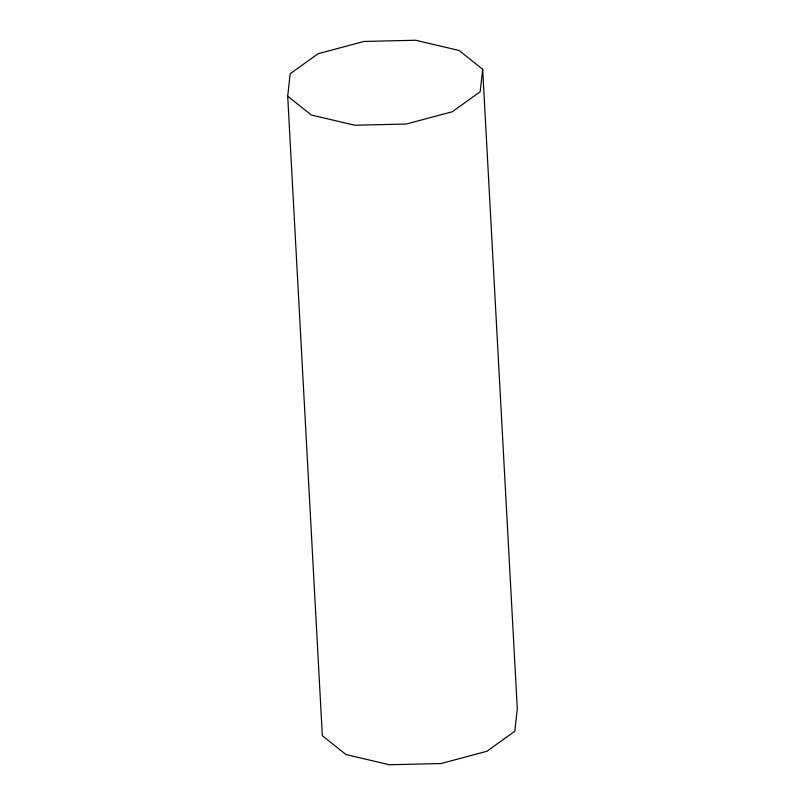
<?xml version="1.0" encoding="UTF-8"?>
<svg xmlns="http://www.w3.org/2000/svg" width="805" height="805" viewBox="0 0 805 805"><rect width="100%" height="100%" fill="white"/><g stroke="black" fill="none" stroke-linecap="round" stroke-linejoin="round"><path stroke-width="1.21" d="M287.697 96.187L290.182 73.738L318.126 53.704L364.031 41.447L415.611 40.25L459.031 50.443L482.668 69.28L517.303 708.813L514.818 731.262L486.874 751.296L440.969 763.553L389.389 764.75L345.969 754.557L322.332 735.72L287.697 96.187L311.334 115.024L354.753 125.218L406.334 124.02L452.239 111.764L480.183 91.73L482.668 69.28"/></g></svg>
